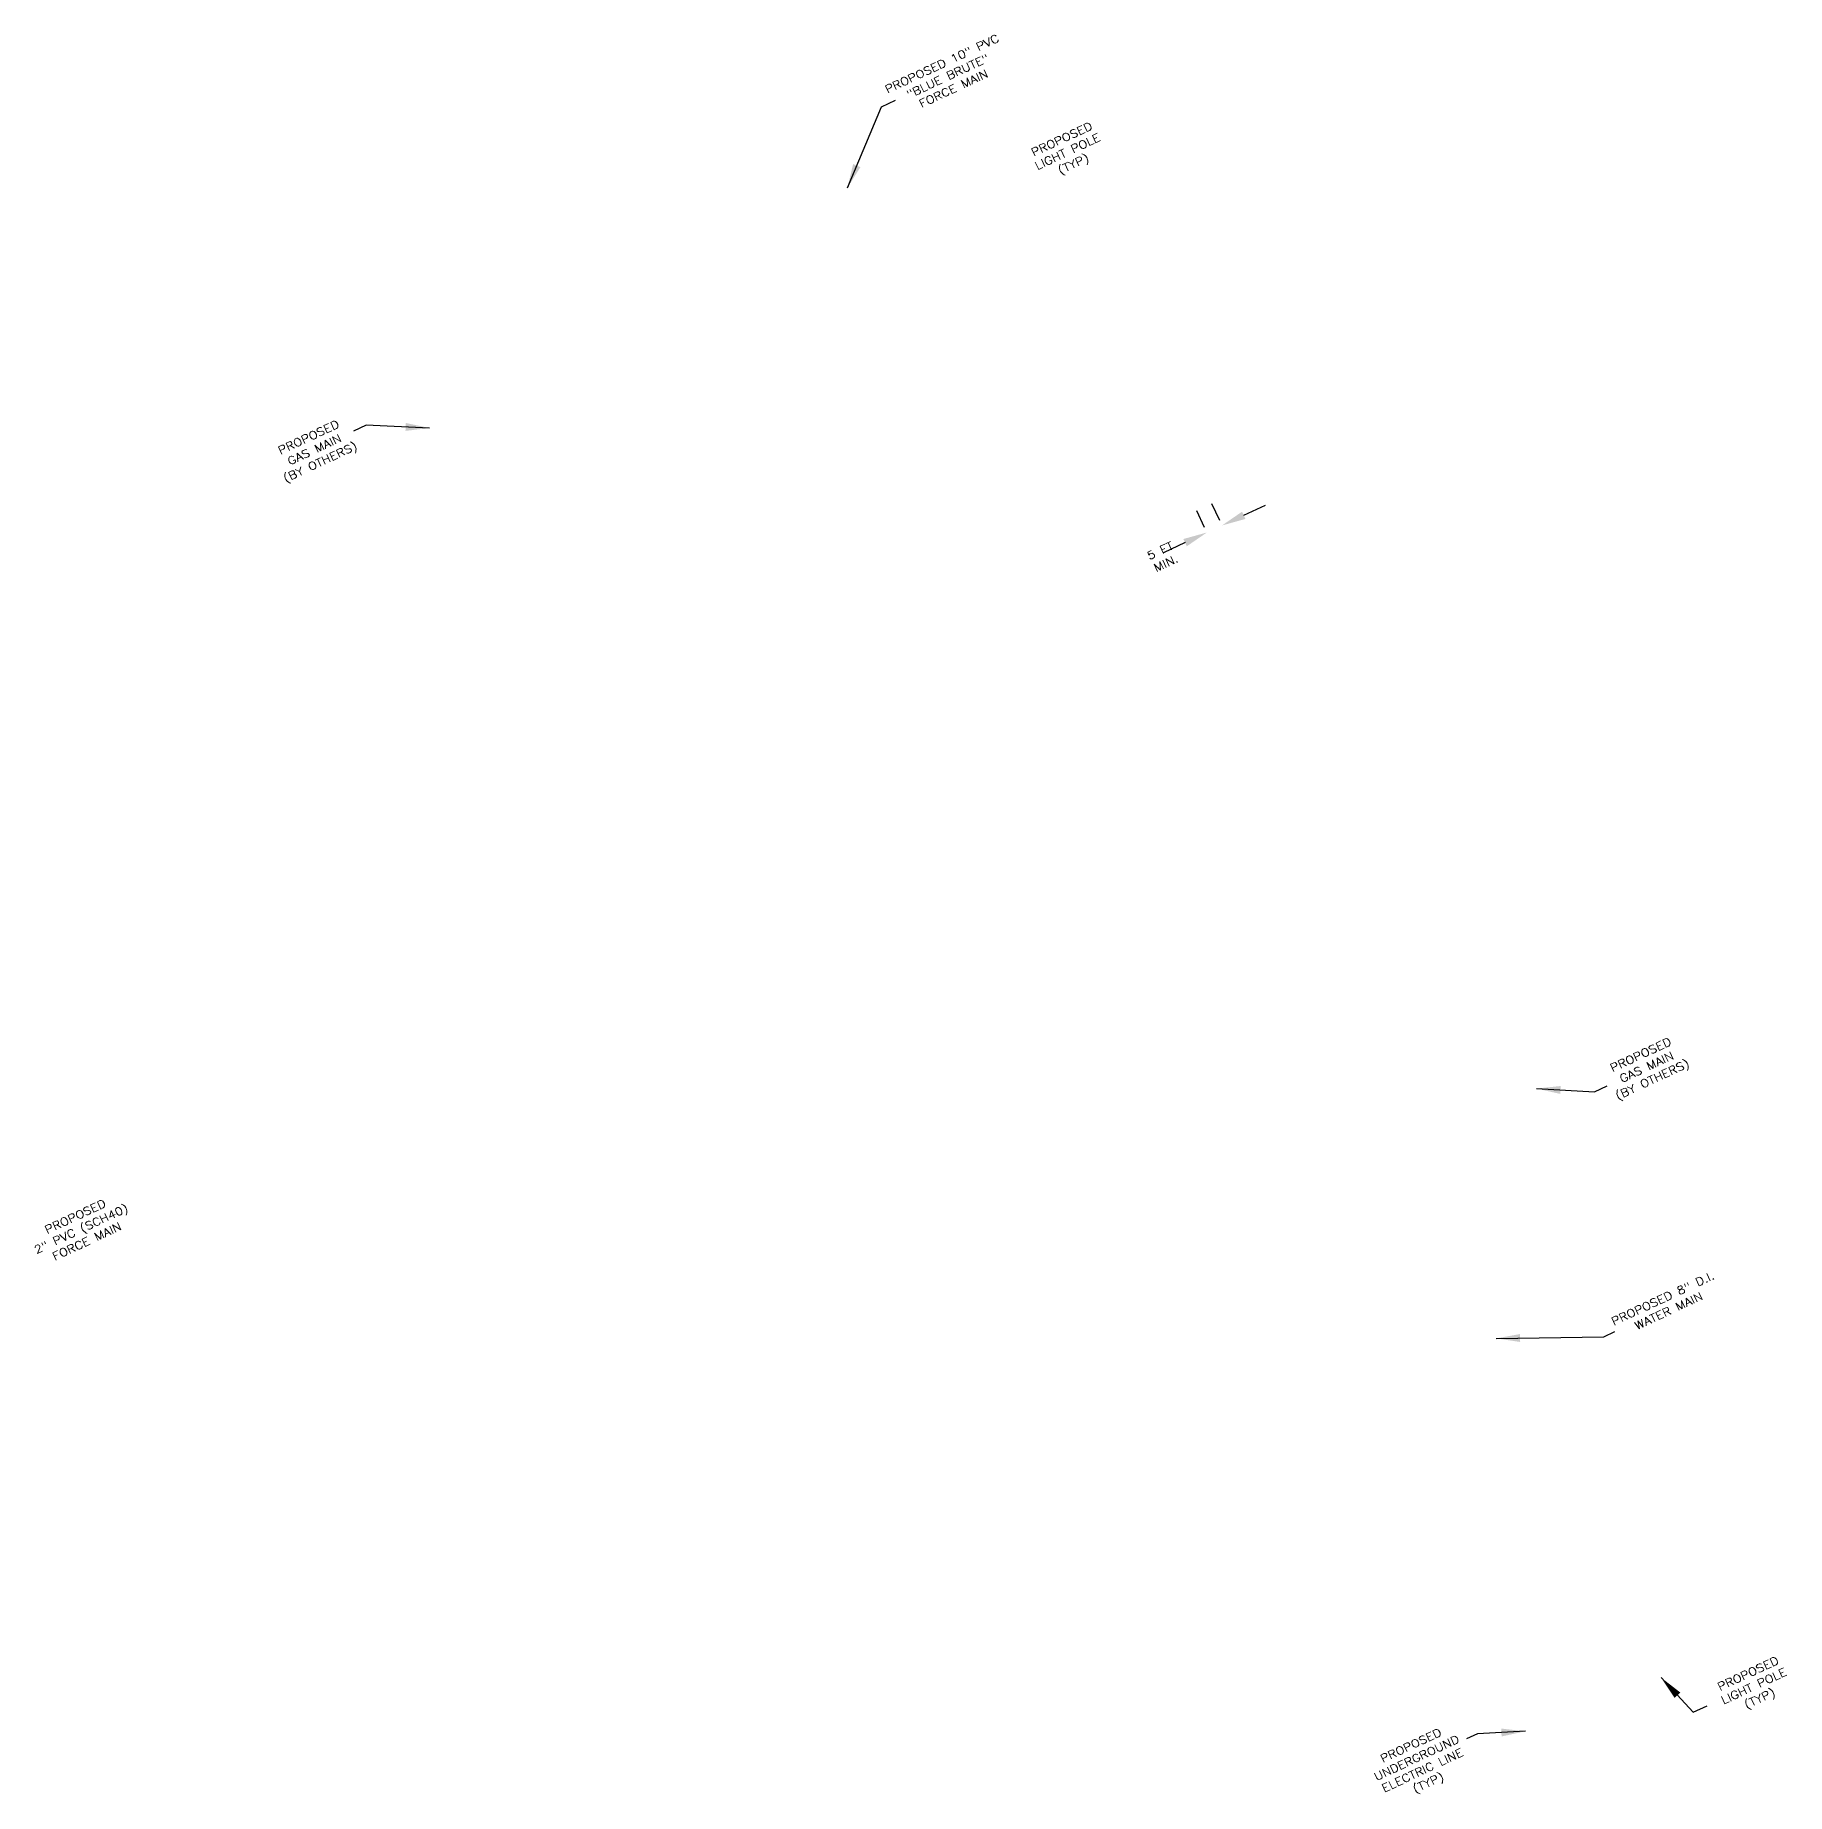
# Model space of a CAD drawing. Header units: feet. Extents: x 1024731 to 1026538, y 90903 to 93525.
# Drawn here: x 1025836 to 1026361, y 91477 to 92004 of the extents above; entities that cross this region are included whole.
import ezdxf
from ezdxf.enums import TextEntityAlignment as Align

# ---------------------------------------------------------------- set-up
doc = ezdxf.new("R2010")
doc.units = ezdxf.units.FT
doc.header["$MEASUREMENT"] = 0
doc.layers.add('P7SWT', color=3, linetype='Continuous')
doc.layers.add('P7UTT', color=3, linetype='Continuous')
doc.styles.add('60', font='simplex.shx', dxfattribs={"width": 1.15, "height": 6})
doc.dimstyles.get("Standard").update_dxf_attribs({"dimtxt": 0.18, "dimasz": 0.18, "dimexe": 0.18, "dimexo": 0.0625, "dimgap": 0.09, "dimtad": 0, "dimtih": 1, "dimtoh": 1, "dimdec": 4, "dimzin": 0, "dimdsep": 46, "dimtxsty": 'Standard', "dimcen": 0.09, "dimadec": 0, "dimazin": 0, "dimtfac": 1, "dimtdec": 4, "dimtofl": 0, "dimtmove": 0, "dimatfit": 3, "dimfxl": 1, "dimtolj": 1, "dimtzin": 0, "dimarcsym": 0})

# ---------------------------------------------------------------- blocks, each defined once
blk = doc.blocks.new('*D3')
at = {"layer": 'DEFPOINTS', "color": 0}
for p in [(1026187.14, 91855), (1026187.51, 91854.2), (1026192.04, 91856.31)]:
    blk.add_point(p, dxfattribs=at)
at = {"layer": 'P7UTT', "color": 0, "lineweight": -2}
for p, q in [((1026186.45, 91856.47), (1026184.09, 91861.53)), ((1026190.99, 91858.58), (1026188.63, 91863.64)), ((1026198.19, 91860.16), (1026204.72, 91863.2)), ((1026180.61, 91851.96), (1026174.09, 91848.91))]:
    blk.add_line(p, q, dxfattribs=at)
at = {"layer": 'P7UTT', "color": 0}
for points in [[(1026197.69, 91861.24), (1026198.7, 91859.07), (1026191.67, 91857.11)], [(1026180.1, 91853.05), (1026181.12, 91850.87), (1026187.14, 91855)]]:
    blk.add_solid(points, dxfattribs=at)

msp = doc.modelspace()

# ---------------------------------------------------------------- texts
at = {"layer": 'P7SWT', "style": '60', "width": 1.15}
for s, p in [('PROPOSED', (1025848.27848, 91648.81915)), ('2" PVC (SCH40)', (1025850.01726, 91645.09034)), ('FORCE MAIN', (1025851.75603, 91641.36153))]:
    msp.add_text(s, height=2.4, rotation=25, dxfattribs=at).set_placement(p, align=Align.CENTER)
at = {"layer": 'P7UTT', "style": '60', "width": 1.15}
for s, p in [('PROPOSED 10" PVC', (1026108.1973, 91994.4819)), ('"BLUE BRUTE"', (1026109.93607, 91990.75309)), ('FORCE MAIN', (1026111.67484, 91987.02428)), ('PROPOSED', (1026144.12959, 91971.88633)), ('LIGHT POLE', (1026145.86836, 91968.15752)), ('(TYP)', (1026147.60713, 91964.42871)), ('PROPOSED', (1025918.25441, 91882.49667)), ('(BY OTHERS)', (1025921.73195, 91875.03905)), ('GAS MAIN', (1025919.99318, 91878.76786)), ('5 FT', (1026173.63658, 91848.46207)), ('MIN.', (1026175.37536, 91844.73326)), ('PROPOSED', (1026317.75961, 91697.33516)), ('(BY OTHERS)', (1026321.23716, 91689.87754)), ('GAS MAIN', (1026319.49838, 91693.60635)), ('PROPOSED 8" D.I.', (1026324.3899, 91624.24508)), ('WATER MAIN', (1026326.12867, 91620.51627)), ('PROPOSED', (1026349.95263, 91511.76388)), ('LIGHT POLE', (1026351.6914, 91508.03507)), ('(TYP)', (1026353.43018, 91504.30626)), ('PROPOSED', (1026248.82438, 91490.21545)), ('UNDERGROUND', (1026250.56316, 91486.48664)), ('ELECTRIC LINE', (1026252.30193, 91482.75783)), ('(TYP)', (1026254.0407, 91479.02902))]:
    msp.add_text(s, height=2.4, rotation=25, dxfattribs=at).set_placement(p, align=Align.CENTER)

# ---------------------------------------------------------------- dimensions: what is measured, and where the dimension line sits
at = {"layer": 'P7UTT'}
dim = msp.add_aligned_dim(p1=(1026192.04165, 91856.31363), p2=(1026187.50972, 91854.20035), distance=-0.88287, text=' ', dimstyle='Standard', override={"dimscale": 40, "dimexo": 0.0625, "dimdec": 4, "dimaunit": 0}, dxfattribs=at)
dim.commit()
dim.dimension.update_dxf_attribs({"geometry": '*D3', "text_midpoint": (1026189.40257, 91856.05714)})

# ---------------------------------------------------------------- leaders
for points in [[(1026079.35024, 91958.37798), (1026089.5625, 91982.65973), (1026093.7529, 91984.61375)], [(1025954.0493, 91886.33652), (1025935.05614, 91887.17047), (1025931.18351, 91885.36463)], [(1026285.98738, 91688.26211), (1026303.36581, 91687.24061), (1026307.23845, 91689.04645)], [(1026273.88109, 91613.34689), (1026306.17878, 91613.8532), (1026309.46509, 91615.38563)], [(1026323.36051, 91511.62691), (1026333.00864, 91501.25057), (1026337.19904, 91503.20459)], [(1026282.6578, 91495.52661), (1026268.2816, 91494.80389), (1026265.00554, 91493.27624)]]:
    msp.add_leader(points, dimstyle='Standard', override={"dimscale": 40, "dimexo": 0.0625, "dimdec": 4, "dimaunit": 0}, dxfattribs=at)

doc.saveas('drawing.dxf')
